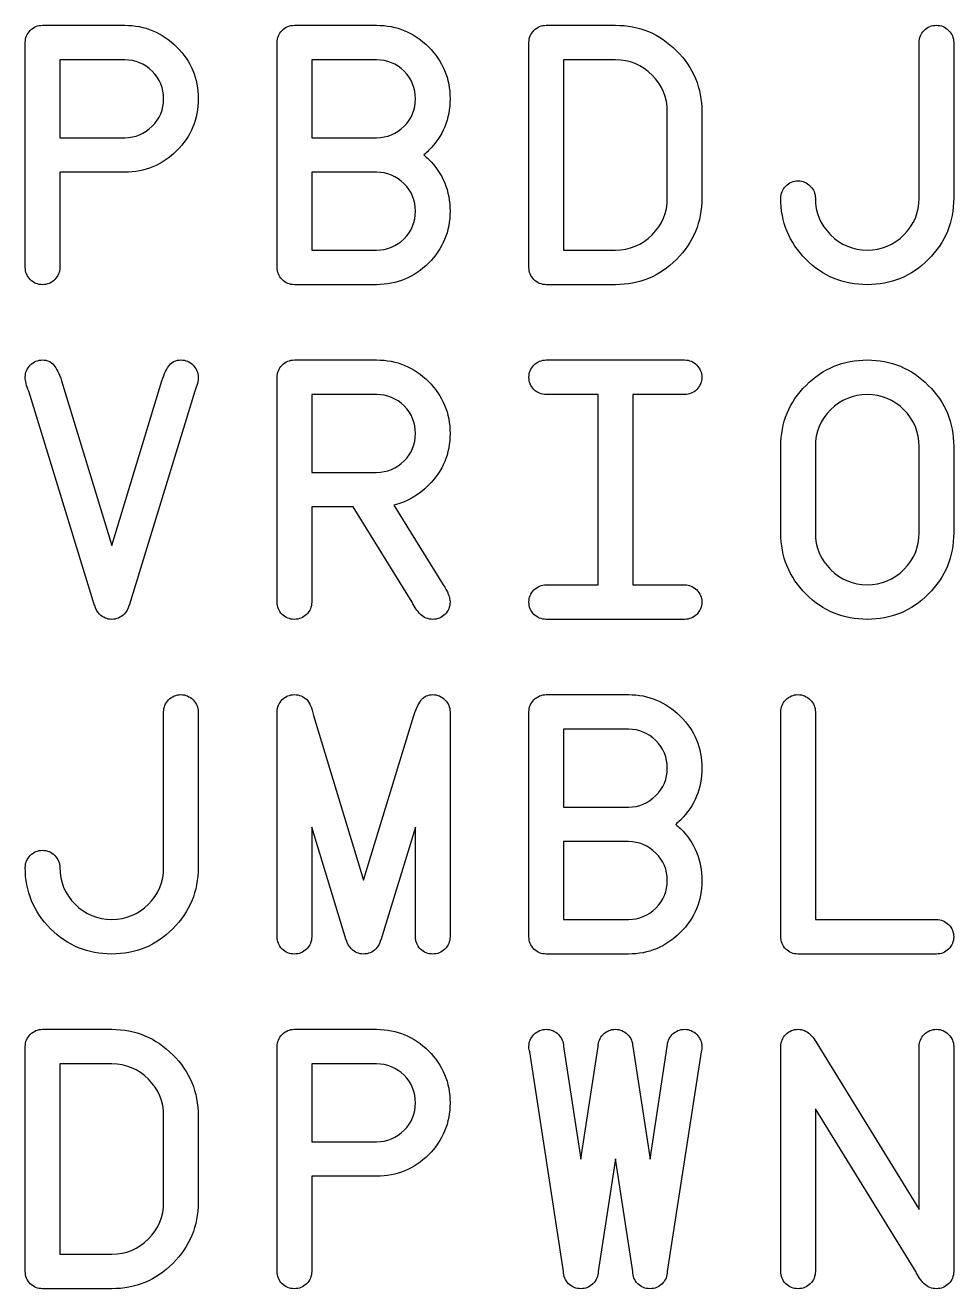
# Model space of a CAD drawing. Extents: x 0.5 to 46.5, y 0.5 to 6.
# Drawn here: x 17.058 to 18.15, y 1.719 to 3.206 of the extents above; entities that cross this region are included whole.
import ezdxf

# ---------------------------------------------------------------- set-up
doc = ezdxf.new("R2010")
doc.units = 0
doc.layers.add('Layer_1', color=7, linetype='CONTINUOUS')

msp = doc.modelspace()

# ---------------------------------------------------------------- linework, layer by layer
at = {"layer": 'Layer_1', "color": 3}
for p, q in [((17.078482, 3.205644), (17.175121, 3.205644)), ((17.374731, 3.205644), (17.471371, 3.205644)), ((17.670982, 3.205644), (17.752362, 3.205644)), ((17.058137, 2.920813), (17.058137, 3.185299)), ((17.354386, 2.920813), (17.354386, 3.185299)), ((17.650637, 2.920813), (17.650637, 3.185299)), ((18.109647, 3.002194), (18.109647, 3.185299)), ((18.150337, 3.185299), (18.150337, 3.002194)), ((17.175121, 3.164954), (17.098827, 3.164954)), ((17.098827, 3.164954), (17.098827, 3.073401)), ((17.175121, 3.164954), (17.175121, 3.164954)), ((17.471371, 3.164954), (17.395077, 3.164954)), ((17.395077, 3.164954), (17.395077, 3.073401)), ((17.471371, 3.164954), (17.471371, 3.164954)), ((17.691327, 3.164954), (17.691327, 2.941159)), ((17.752362, 3.164954), (17.691327, 3.164954)), ((17.813398, 3.002194), (17.813398, 3.103919)), ((17.854088, 3.103919), (17.854088, 3.002194)), ((17.098827, 3.073401), (17.175121, 3.073401)), ((17.395077, 3.073401), (17.471371, 3.073401)), ((17.175121, 3.032712), (17.098827, 3.032712)), ((17.098827, 3.032712), (17.098827, 2.920813)), ((17.175121, 3.032712), (17.175121, 3.032712)), ((17.471371, 3.032712), (17.395077, 3.032712)), ((17.395077, 3.032712), (17.395077, 2.941159)), ((17.471371, 3.032712), (17.471371, 3.032712)), ((17.946886, 3.002194), (17.946886, 3.002194)), ((17.395077, 2.941159), (17.471371, 2.941159)), ((17.691327, 2.941159), (17.752362, 2.941159)), ((17.471371, 2.900469), (17.374731, 2.900469)), ((17.471371, 2.900469), (17.471371, 2.900469)), ((17.752362, 2.900469), (17.670982, 2.900469)), ((17.374732, 2.811894), (17.471371, 2.811894)), ((17.670982, 2.811894), (17.833743, 2.811894)), ((17.100862, 2.78748), (17.159863, 2.593795)), ((17.159863, 2.593795), (17.218864, 2.78748)), ((17.354386, 2.527063), (17.354386, 2.791549)), ((17.139518, 2.522995), (17.062206, 2.775273)), ((17.257519, 2.775273), (17.180208, 2.522995)), ((17.471371, 2.771204), (17.395077, 2.771204)), ((17.395077, 2.771204), (17.395077, 2.679651)), ((17.471371, 2.771204), (17.471371, 2.771204)), ((17.732018, 2.771204), (17.670982, 2.771204)), ((17.732018, 2.547409), (17.732018, 2.771204)), ((17.833743, 2.771204), (17.772708, 2.771204)), ((17.772708, 2.771204), (17.772708, 2.547409)), ((17.946887, 2.608444), (17.946887, 2.710169)), ((17.987577, 2.710169), (17.987577, 2.608444)), ((18.109647, 2.608444), (18.109647, 2.710169)), ((18.150337, 2.710169), (18.150337, 2.608444)), ((17.395077, 2.679651), (17.471371, 2.679651)), ((17.443905, 2.638962), (17.395077, 2.638962)), ((17.395077, 2.638962), (17.395077, 2.527063)), ((17.513078, 2.527063), (17.443905, 2.638962)), ((17.491716, 2.641199), (17.549699, 2.547409)), ((17.670982, 2.547409), (17.732018, 2.547409)), ((17.772708, 2.547409), (17.833743, 2.547409)), ((17.139923, 2.522995), (17.139518, 2.522995)), ((17.180208, 2.522995), (17.179803, 2.522995)), ((17.159864, 2.506719), (17.159862, 2.506719)), ((17.833743, 2.506719), (17.670982, 2.506719)), ((17.670982, 2.418144), (17.767621, 2.418144)), ((17.220897, 2.214694), (17.220897, 2.397799)), ((17.261588, 2.397799), (17.261588, 2.214694)), ((17.354387, 2.133313), (17.354387, 2.397799)), ((17.397112, 2.39373), (17.456112, 2.200045)), ((17.456112, 2.200045), (17.515113, 2.39373)), ((17.557834, 2.397799), (17.557834, 2.133313)), ((17.557837, 2.397799), (17.557834, 2.397799)), ((17.650637, 2.133313), (17.650637, 2.397799)), ((17.946886, 2.133313), (17.946886, 2.397799)), ((17.987577, 2.397799), (17.987577, 2.153659)), ((17.987577, 2.397799), (17.987577, 2.397799)), ((17.767621, 2.377454), (17.691327, 2.377454)), ((17.691327, 2.377454), (17.691327, 2.285901)), ((17.767621, 2.377454), (17.767621, 2.377454)), ((17.691327, 2.285901), (17.767621, 2.285901)), ((17.435767, 2.129245), (17.395077, 2.262098)), ((17.395077, 2.262098), (17.395077, 2.133313)), ((17.517145, 2.262098), (17.476455, 2.129245)), ((17.517145, 2.133313), (17.517145, 2.262098)), ((17.767621, 2.245211), (17.691327, 2.245211)), ((17.691327, 2.245211), (17.691327, 2.153659)), ((17.767621, 2.245211), (17.767621, 2.245211)), ((17.058137, 2.214694), (17.058137, 2.214694)), ((17.691327, 2.153659), (17.767621, 2.153659)), ((17.987577, 2.153659), (18.129992, 2.153659)), ((17.436173, 2.129245), (17.435767, 2.129245)), ((17.476455, 2.129245), (17.476049, 2.129245)), ((17.767621, 2.112969), (17.670982, 2.112969)), ((17.767621, 2.112969), (17.767621, 2.112969)), ((18.129992, 2.112969), (17.967232, 2.112969)), ((17.078482, 2.024394), (17.159862, 2.024394)), ((17.374731, 2.024394), (17.471371, 2.024394)), ((17.981473, 2.018291), (17.981473, 2.018291)), ((17.058137, 1.739563), (17.058137, 2.004049)), ((17.354386, 1.739563), (17.354386, 2.004049)), ((17.691326, 1.739563), (17.651653, 1.997742)), ((17.691328, 2.004049), (17.711673, 1.871806)), ((17.711673, 1.871806), (17.732018, 2.004049)), ((17.772708, 2.004049), (17.793053, 1.871806)), ((17.793053, 1.871806), (17.813398, 2.004049)), ((17.853073, 1.997742), (17.8134, 1.739563)), ((17.946886, 1.739563), (17.946886, 2.004049)), ((17.991646, 2.004049), (18.109647, 1.812602)), ((18.109647, 1.812602), (18.109647, 2.004049)), ((18.150337, 2.004049), (18.150337, 1.739563)), ((17.098827, 1.983704), (17.098827, 1.759908)), ((17.159862, 1.983704), (17.098827, 1.983704)), ((17.471371, 1.983704), (17.395077, 1.983704)), ((17.395077, 1.983704), (17.395077, 1.892151)), ((17.471371, 1.983704), (17.471371, 1.983704)), ((17.220897, 1.820944), (17.220897, 1.922669)), ((17.261588, 1.922669), (17.261588, 1.820944)), ((18.105578, 1.739563), (17.987577, 1.93101)), ((17.987577, 1.93101), (17.987577, 1.739563)), ((17.395077, 1.892151), (17.471371, 1.892151)), ((17.752361, 1.87201), (17.732016, 1.739563)), ((17.77271, 1.739563), (17.752361, 1.87201)), ((17.471371, 1.851461), (17.395077, 1.851461)), ((17.395077, 1.851461), (17.395077, 1.739563)), ((17.471371, 1.851461), (17.471371, 1.851461)), ((17.098827, 1.759908), (17.159862, 1.759908)), ((17.159862, 1.719219), (17.078482, 1.719219))]:
    msp.add_line(p, q, dxfattribs=at)
for points in [[(17.058137, 3.185299), (17.058137, 3.19086), (17.060104, 3.195607), (17.064037, 3.199541)], [(17.064037, 3.199541), (17.068106, 3.20361), (17.072921, 3.205644), (17.078482, 3.205644)], [(17.175121, 3.205644), (17.198993, 3.205644), (17.219338, 3.197167), (17.236156, 3.180213)], [(17.354386, 3.185299), (17.354386, 3.19086), (17.356353, 3.195607), (17.360286, 3.199541)], [(17.360286, 3.199541), (17.364355, 3.20361), (17.36917, 3.205644), (17.374731, 3.205644)], [(17.471371, 3.205644), (17.495242, 3.205644), (17.515587, 3.197167), (17.532406, 3.180213)], [(17.650637, 3.185299), (17.650637, 3.19086), (17.652604, 3.195607), (17.656537, 3.199541)], [(17.656537, 3.199541), (17.660606, 3.20361), (17.665421, 3.205644), (17.670982, 3.205644)], [(17.752362, 3.205644), (17.780439, 3.205644), (17.804378, 3.195675), (17.824181, 3.175737)], [(18.109647, 3.185299), (18.109647, 3.19086), (18.111614, 3.195607), (18.115547, 3.199541)], [(18.115547, 3.199541), (18.119616, 3.20361), (18.124431, 3.205644), (18.129992, 3.205644)], [(18.129992, 3.205644), (18.135553, 3.205644), (18.1403, 3.20361), (18.144234, 3.199541)], [(18.144234, 3.199541), (18.148303, 3.195607), (18.150337, 3.19086), (18.150337, 3.185299)], [(17.236156, 3.180213), (17.253111, 3.163394), (17.261588, 3.143049), (17.261588, 3.119178)], [(17.532406, 3.180213), (17.54936, 3.163394), (17.557837, 3.143049), (17.557837, 3.119178)], [(17.824181, 3.175737), (17.844119, 3.155934), (17.854088, 3.131995), (17.854088, 3.103919)], [(17.20747, 3.151526), (17.198518, 3.160478), (17.187735, 3.164954), (17.175121, 3.164954)], [(17.220897, 3.119178), (17.220897, 3.131792), (17.216422, 3.142575), (17.20747, 3.151526)], [(17.503719, 3.151526), (17.494767, 3.160478), (17.483985, 3.164954), (17.471371, 3.164954)], [(17.517147, 3.119178), (17.517147, 3.131792), (17.512671, 3.142575), (17.503719, 3.151526)], [(17.795494, 3.14705), (17.783558, 3.158986), (17.769181, 3.164954), (17.752362, 3.164954)], [(17.813398, 3.103919), (17.813398, 3.120738), (17.80743, 3.135115), (17.795494, 3.14705)], [(17.20747, 3.086829), (17.216422, 3.095781), (17.220897, 3.106564), (17.220897, 3.119178)], [(17.261588, 3.119178), (17.261588, 3.095306), (17.253111, 3.074893), (17.236156, 3.057939)], [(17.503719, 3.086829), (17.512671, 3.095781), (17.517147, 3.106564), (17.517147, 3.119178)], [(17.557837, 3.119178), (17.557837, 3.095306), (17.549428, 3.074961), (17.532609, 3.058143)], [(17.175121, 3.073401), (17.187735, 3.073401), (17.198518, 3.077877), (17.20747, 3.086829)], [(17.471371, 3.073401), (17.483985, 3.073401), (17.494767, 3.077877), (17.503719, 3.086829)], [(17.236156, 3.057939), (17.219338, 3.041121), (17.198993, 3.032712), (17.175121, 3.032712)], [(17.532609, 3.058143), (17.530845, 3.056379), (17.529014, 3.054683), (17.527116, 3.053056)], [(17.527116, 3.053056), (17.529016, 3.051429), (17.530847, 3.049802), (17.532609, 3.048174)], [(17.532609, 3.048174), (17.549428, 3.031219), (17.557837, 3.010807), (17.557837, 2.986935)], [(17.503719, 3.019284), (17.494767, 3.028236), (17.483985, 3.032712), (17.471371, 3.032712)], [(17.517147, 2.986935), (17.517147, 2.999549), (17.512671, 3.010332), (17.503719, 3.019284)], [(17.952787, 3.016435), (17.956856, 3.020504), (17.961671, 3.022539), (17.967232, 3.022539)], [(17.967232, 3.022539), (17.972793, 3.022539), (17.97754, 3.020504), (17.981473, 3.016435)], [(17.946886, 3.002194), (17.946886, 3.007755), (17.948853, 3.012502), (17.952787, 3.016435)], [(17.981473, 3.016435), (17.985542, 3.012502), (17.987577, 3.007755), (17.987577, 3.002194)], [(17.795494, 2.959062), (17.80743, 2.970998), (17.813398, 2.985375), (17.813398, 3.002194)], [(17.854088, 3.002194), (17.854088, 2.974118), (17.844119, 2.95011), (17.824181, 2.930172)], [(17.97659, 2.930172), (17.956788, 2.95011), (17.946886, 2.974118), (17.946886, 3.002194)], [(17.987577, 3.002194), (17.987577, 2.985375), (17.993545, 2.970998), (18.005481, 2.959062)], [(18.091744, 2.959062), (18.103679, 2.970998), (18.109647, 2.985375), (18.109647, 3.002194)], [(18.150337, 3.002194), (18.150337, 2.974118), (18.140368, 2.95011), (18.12043, 2.930172)], [(17.503719, 2.954586), (17.512671, 2.963538), (17.517147, 2.974321), (17.517147, 2.986935)], [(17.557837, 2.986935), (17.557837, 2.963063), (17.54936, 2.942651), (17.532406, 2.925697)], [(17.752362, 2.941159), (17.769181, 2.941159), (17.783558, 2.947127), (17.795494, 2.959062)], [(18.005481, 2.959062), (18.017416, 2.947127), (18.031793, 2.941159), (18.048612, 2.941159)], [(18.048612, 2.941159), (18.06543, 2.941159), (18.079808, 2.947127), (18.091744, 2.959062)], [(17.471371, 2.941159), (17.483985, 2.941159), (17.494767, 2.945635), (17.503719, 2.954586)], [(17.824181, 2.930172), (17.804378, 2.91037), (17.780439, 2.900469), (17.752362, 2.900469)], [(18.048612, 2.900469), (18.020536, 2.900469), (17.996528, 2.91037), (17.97659, 2.930172)], [(18.12043, 2.930172), (18.100627, 2.91037), (18.076688, 2.900469), (18.048612, 2.900469)], [(17.064037, 2.906369), (17.060104, 2.910438), (17.058137, 2.915253), (17.058137, 2.920813)], [(17.098827, 2.920813), (17.098827, 2.915253), (17.096793, 2.910438), (17.092724, 2.906369)], [(17.360286, 2.906369), (17.356353, 2.910438), (17.354386, 2.915253), (17.354386, 2.920813)], [(17.532406, 2.925697), (17.515587, 2.908878), (17.495242, 2.900469), (17.471371, 2.900469)], [(17.656537, 2.906369), (17.652604, 2.910438), (17.650637, 2.915253), (17.650637, 2.920813)], [(17.078482, 2.900469), (17.072921, 2.900469), (17.068106, 2.902435), (17.064037, 2.906369)], [(17.092724, 2.906369), (17.08879, 2.902435), (17.084043, 2.900469), (17.078482, 2.900469)], [(17.374731, 2.900469), (17.36917, 2.900469), (17.364355, 2.902435), (17.360286, 2.906369)], [(17.670982, 2.900469), (17.665421, 2.900469), (17.660606, 2.902435), (17.656537, 2.906369)], [(17.064038, 2.805791), (17.068107, 2.80986), (17.072922, 2.811894), (17.078483, 2.811894)], [(17.078483, 2.811894), (17.084044, 2.811894), (17.088452, 2.80986), (17.091707, 2.805791)], [(17.227816, 2.805791), (17.231206, 2.80986), (17.235682, 2.811894), (17.241243, 2.811894)], [(17.241243, 2.811894), (17.246804, 2.811894), (17.251551, 2.80986), (17.255485, 2.805791)], [(17.360286, 2.805791), (17.364355, 2.80986), (17.369171, 2.811894), (17.374732, 2.811894)], [(17.471371, 2.811894), (17.495242, 2.811894), (17.515587, 2.803417), (17.532406, 2.786463)], [(17.656538, 2.805791), (17.660607, 2.80986), (17.665422, 2.811894), (17.670982, 2.811894)], [(17.833743, 2.811894), (17.839304, 2.811894), (17.844051, 2.80986), (17.847984, 2.805791)], [(17.97659, 2.781987), (17.996529, 2.801925), (18.020536, 2.811894), (18.048612, 2.811894)], [(18.048612, 2.811894), (18.076688, 2.811894), (18.100627, 2.801925), (18.12043, 2.781987)], [(17.058138, 2.791549), (17.058138, 2.79711), (17.060104, 2.801857), (17.064038, 2.805791)], [(17.091707, 2.805791), (17.095098, 2.801857), (17.09815, 2.795754), (17.100862, 2.78748)], [(17.218864, 2.78748), (17.221576, 2.795754), (17.22456, 2.801857), (17.227816, 2.805791)], [(17.255485, 2.805791), (17.259554, 2.801857), (17.261588, 2.79711), (17.261588, 2.791549)], [(17.354386, 2.791549), (17.354386, 2.79711), (17.356353, 2.801857), (17.360286, 2.805791)], [(17.650638, 2.791549), (17.650638, 2.79711), (17.652604, 2.801857), (17.656538, 2.805791)], [(17.847984, 2.805791), (17.852053, 2.801857), (17.854088, 2.79711), (17.854088, 2.791549)], [(17.062206, 2.775273), (17.059494, 2.781512), (17.058138, 2.786938), (17.058138, 2.791549)], [(17.261588, 2.791549), (17.261588, 2.786938), (17.260232, 2.781512), (17.257519, 2.775273)], [(17.532406, 2.786463), (17.54936, 2.769644), (17.557837, 2.749299), (17.557837, 2.725428)], [(17.656538, 2.777104), (17.652604, 2.781173), (17.650638, 2.785988), (17.650638, 2.791549)], [(17.854088, 2.791549), (17.854088, 2.785988), (17.852053, 2.781173), (17.847984, 2.777104)], [(17.946887, 2.710169), (17.946887, 2.738245), (17.956788, 2.762184), (17.97659, 2.781987)], [(18.12043, 2.781987), (18.140368, 2.762184), (18.150337, 2.738245), (18.150337, 2.710169)], [(17.503719, 2.757776), (17.494767, 2.766728), (17.483985, 2.771204), (17.471371, 2.771204)], [(17.670982, 2.771204), (17.665422, 2.771204), (17.660607, 2.773171), (17.656538, 2.777104)], [(17.847984, 2.777104), (17.844051, 2.773171), (17.839304, 2.771204), (17.833743, 2.771204)], [(18.048612, 2.771204), (18.031793, 2.771204), (18.017416, 2.765236), (18.005481, 2.7533)], [(18.091743, 2.7533), (18.079808, 2.765236), (18.065431, 2.771204), (18.048612, 2.771204)], [(17.517147, 2.725428), (17.517147, 2.738042), (17.512671, 2.748824), (17.503719, 2.757776)], [(18.005481, 2.7533), (17.993545, 2.741365), (17.987577, 2.726988), (17.987577, 2.710169)], [(18.109647, 2.710169), (18.109647, 2.726988), (18.103679, 2.741365), (18.091743, 2.7533)], [(17.503719, 2.693079), (17.512671, 2.702031), (17.517147, 2.712814), (17.517147, 2.725428)], [(17.557837, 2.725428), (17.557837, 2.701556), (17.549428, 2.681211), (17.532609, 2.664393)], [(17.471371, 2.679651), (17.483985, 2.679651), (17.494767, 2.684127), (17.503719, 2.693079)], [(17.532609, 2.664393), (17.520674, 2.652457), (17.507042, 2.644726), (17.491716, 2.641199)], [(17.97659, 2.536422), (17.956788, 2.55636), (17.946887, 2.580368), (17.946887, 2.608444)], [(17.987577, 2.608444), (17.987577, 2.591625), (17.993545, 2.577248), (18.005481, 2.565312)], [(18.091743, 2.565312), (18.103679, 2.577248), (18.109647, 2.591625), (18.109647, 2.608444)], [(18.150337, 2.608444), (18.150337, 2.580368), (18.140368, 2.55636), (18.12043, 2.536422)], [(18.005481, 2.565312), (18.017416, 2.553377), (18.031793, 2.547409), (18.048612, 2.547409)], [(18.048612, 2.547409), (18.065431, 2.547409), (18.079808, 2.553377), (18.091743, 2.565312)], [(17.549699, 2.547409), (17.555124, 2.539406), (17.557837, 2.532624), (17.557837, 2.527063)], [(17.656538, 2.541305), (17.660607, 2.545374), (17.665422, 2.547409), (17.670982, 2.547409)], [(17.833743, 2.547409), (17.839304, 2.547409), (17.844051, 2.545374), (17.847984, 2.541305)], [(17.360286, 2.512619), (17.356353, 2.516688), (17.354386, 2.521503), (17.354386, 2.527063)], [(17.395077, 2.527063), (17.395077, 2.521503), (17.393042, 2.516688), (17.388973, 2.512619)], [(17.523047, 2.512619), (17.519114, 2.516688), (17.515791, 2.521503), (17.513078, 2.527063)], [(17.557837, 2.527063), (17.557837, 2.521503), (17.555803, 2.516688), (17.551734, 2.512619)], [(17.650638, 2.527063), (17.650638, 2.532624), (17.652604, 2.537372), (17.656538, 2.541305)], [(17.656538, 2.512619), (17.652604, 2.516688), (17.650638, 2.521503), (17.650638, 2.527063)], [(17.847984, 2.541305), (17.852053, 2.537372), (17.854088, 2.532624), (17.854088, 2.527063)], [(17.854088, 2.527063), (17.854088, 2.521503), (17.852053, 2.516688), (17.847984, 2.512619)], [(18.048612, 2.506719), (18.020536, 2.506719), (17.996529, 2.51662), (17.97659, 2.536422)], [(18.12043, 2.536422), (18.100627, 2.51662), (18.076688, 2.506719), (18.048612, 2.506719)], [(17.14562, 2.512822), (17.142501, 2.515806), (17.140602, 2.519197), (17.139923, 2.522995)], [(17.159862, 2.506719), (17.154301, 2.506719), (17.149554, 2.508753), (17.14562, 2.512822)], [(17.17431, 2.512822), (17.170241, 2.508753), (17.165426, 2.506719), (17.159864, 2.506719)], [(17.179803, 2.522995), (17.179125, 2.519197), (17.177294, 2.515806), (17.17431, 2.512822)], [(17.374732, 2.506719), (17.369171, 2.506719), (17.364355, 2.508685), (17.360286, 2.512619)], [(17.388973, 2.512619), (17.38504, 2.508685), (17.380293, 2.506719), (17.374732, 2.506719)], [(17.537492, 2.506719), (17.531931, 2.506719), (17.527116, 2.508685), (17.523047, 2.512619)], [(17.551734, 2.512619), (17.5478, 2.508685), (17.543053, 2.506719), (17.537492, 2.506719)], [(17.670982, 2.506719), (17.665422, 2.506719), (17.660607, 2.508685), (17.656538, 2.512619)], [(17.847984, 2.512619), (17.844051, 2.508685), (17.839304, 2.506719), (17.833743, 2.506719)], [(17.220897, 2.397799), (17.220897, 2.40336), (17.222864, 2.408107), (17.226797, 2.412041)], [(17.226797, 2.412041), (17.230866, 2.41611), (17.235682, 2.418144), (17.241243, 2.418144)], [(17.241243, 2.418144), (17.246804, 2.418144), (17.251551, 2.41611), (17.255484, 2.412041)], [(17.255484, 2.412041), (17.259553, 2.408107), (17.261588, 2.40336), (17.261588, 2.397799)], [(17.354387, 2.397799), (17.354387, 2.40336), (17.356421, 2.408175), (17.36049, 2.412244)], [(17.36049, 2.412244), (17.364424, 2.416178), (17.369171, 2.418144), (17.374732, 2.418144)], [(17.374732, 2.418144), (17.380293, 2.418144), (17.385108, 2.416178), (17.389177, 2.412244)], [(17.389177, 2.412244), (17.392703, 2.408582), (17.395348, 2.402411), (17.397112, 2.39373)], [(17.515113, 2.39373), (17.518639, 2.402953), (17.521691, 2.409124), (17.524268, 2.412244)], [(17.524268, 2.412244), (17.527523, 2.416178), (17.531931, 2.418144), (17.537492, 2.418144)], [(17.537492, 2.418144), (17.543053, 2.418144), (17.5478, 2.41611), (17.551734, 2.412041)], [(17.551734, 2.412041), (17.555803, 2.408107), (17.557837, 2.40336), (17.557837, 2.397799)], [(17.650637, 2.397799), (17.650637, 2.40336), (17.652604, 2.408107), (17.656537, 2.412041)], [(17.656537, 2.412041), (17.660606, 2.41611), (17.665421, 2.418144), (17.670982, 2.418144)], [(17.767621, 2.418144), (17.791493, 2.418144), (17.811838, 2.409667), (17.828656, 2.392713)], [(17.946886, 2.397799), (17.946886, 2.40336), (17.948853, 2.408107), (17.952787, 2.412041)], [(17.952787, 2.412041), (17.956856, 2.41611), (17.961671, 2.418144), (17.967232, 2.418144)], [(17.967232, 2.418144), (17.972793, 2.418144), (17.97754, 2.41611), (17.981473, 2.412041)], [(17.981473, 2.412041), (17.985542, 2.408107), (17.987577, 2.40336), (17.987577, 2.397799)], [(17.828656, 2.392713), (17.845611, 2.375894), (17.854088, 2.355549), (17.854088, 2.331678)], [(17.79997, 2.364026), (17.791018, 2.372978), (17.780235, 2.377454), (17.767621, 2.377454)], [(17.813398, 2.331678), (17.813398, 2.344292), (17.808922, 2.355074), (17.79997, 2.364026)], [(17.79997, 2.299329), (17.808922, 2.308281), (17.813398, 2.319064), (17.813398, 2.331678)], [(17.854088, 2.331678), (17.854088, 2.307806), (17.845679, 2.287461), (17.82886, 2.270643)], [(17.767621, 2.285901), (17.780235, 2.285901), (17.791018, 2.290377), (17.79997, 2.299329)], [(17.82886, 2.270643), (17.827096, 2.268879), (17.825265, 2.267183), (17.823367, 2.265556)], [(17.823367, 2.265556), (17.825267, 2.263929), (17.827098, 2.262302), (17.82886, 2.260674)], [(17.82886, 2.260674), (17.845679, 2.243719), (17.854088, 2.223306), (17.854088, 2.199435)], [(17.79997, 2.231784), (17.791018, 2.240735), (17.780235, 2.245211), (17.767621, 2.245211)], [(17.064037, 2.228935), (17.068106, 2.233004), (17.072921, 2.235039), (17.078482, 2.235039)], [(17.078482, 2.235039), (17.084043, 2.235039), (17.08879, 2.233004), (17.092724, 2.228935)], [(17.813398, 2.199435), (17.813398, 2.212049), (17.808922, 2.222832), (17.79997, 2.231784)], [(17.058137, 2.214694), (17.058137, 2.220255), (17.060104, 2.225002), (17.064037, 2.228935)], [(17.092724, 2.228935), (17.096793, 2.225002), (17.098827, 2.220255), (17.098827, 2.214694)], [(17.087841, 2.142672), (17.068038, 2.16261), (17.058137, 2.186618), (17.058137, 2.214694)], [(17.098827, 2.214694), (17.098827, 2.197875), (17.104795, 2.183498), (17.116731, 2.171562)], [(17.202994, 2.171562), (17.21493, 2.183498), (17.220897, 2.197875), (17.220897, 2.214694)], [(17.261588, 2.214694), (17.261588, 2.186618), (17.251619, 2.16261), (17.231681, 2.142672)], [(17.79997, 2.167086), (17.808922, 2.176038), (17.813398, 2.186821), (17.813398, 2.199435)], [(17.854088, 2.199435), (17.854088, 2.175563), (17.845611, 2.15515), (17.828656, 2.138196)], [(17.116731, 2.171562), (17.128667, 2.159627), (17.143044, 2.153659), (17.159862, 2.153659)], [(17.159862, 2.153659), (17.176681, 2.153659), (17.191058, 2.159627), (17.202994, 2.171562)], [(17.767621, 2.153659), (17.780235, 2.153659), (17.791018, 2.158135), (17.79997, 2.167086)], [(17.159862, 2.112969), (17.131786, 2.112969), (17.107779, 2.12287), (17.087841, 2.142672)], [(17.231681, 2.142672), (17.211878, 2.12287), (17.187939, 2.112969), (17.159862, 2.112969)], [(18.129992, 2.153659), (18.135553, 2.153659), (18.1403, 2.151624), (18.144234, 2.147555)], [(18.144234, 2.147555), (18.148303, 2.143622), (18.150337, 2.138874), (18.150337, 2.133313)], [(17.360287, 2.118869), (17.356353, 2.122938), (17.354387, 2.127753), (17.354387, 2.133313)], [(17.395077, 2.133313), (17.395077, 2.127753), (17.393042, 2.122938), (17.388973, 2.118869)], [(17.441869, 2.119072), (17.43875, 2.122056), (17.436851, 2.125447), (17.436173, 2.129245)], [(17.476049, 2.129245), (17.475372, 2.125447), (17.473541, 2.122056), (17.470556, 2.119072)], [(17.523045, 2.118869), (17.519111, 2.122938), (17.517145, 2.127753), (17.517145, 2.133313)], [(17.557834, 2.133313), (17.557834, 2.127753), (17.5558, 2.122938), (17.551731, 2.118869)], [(17.656537, 2.118869), (17.652604, 2.122938), (17.650637, 2.127753), (17.650637, 2.133313)], [(17.828656, 2.138196), (17.811838, 2.121378), (17.791493, 2.112969), (17.767621, 2.112969)], [(17.952787, 2.118869), (17.948853, 2.122938), (17.946886, 2.127753), (17.946886, 2.133313)], [(18.150337, 2.133313), (18.150337, 2.127753), (18.148303, 2.122938), (18.144234, 2.118869)], [(17.374732, 2.112969), (17.369171, 2.112969), (17.364356, 2.114935), (17.360287, 2.118869)], [(17.388973, 2.118869), (17.38504, 2.114935), (17.380293, 2.112969), (17.374732, 2.112969)], [(17.456111, 2.112969), (17.45055, 2.112969), (17.445803, 2.115003), (17.441869, 2.119072)], [(17.470556, 2.119072), (17.466487, 2.115003), (17.461672, 2.112969), (17.456111, 2.112969)], [(17.53749, 2.112969), (17.531929, 2.112969), (17.527114, 2.114935), (17.523045, 2.118869)], [(17.551731, 2.118869), (17.547798, 2.114935), (17.54305, 2.112969), (17.53749, 2.112969)], [(17.670982, 2.112969), (17.665421, 2.112969), (17.660606, 2.114935), (17.656537, 2.118869)], [(17.967232, 2.112969), (17.961671, 2.112969), (17.956856, 2.114935), (17.952787, 2.118869)], [(18.144234, 2.118869), (18.1403, 2.114935), (18.135553, 2.112969), (18.129992, 2.112969)], [(17.064037, 2.018291), (17.068106, 2.02236), (17.072921, 2.024394), (17.078482, 2.024394)], [(17.159862, 2.024394), (17.187939, 2.024394), (17.211878, 2.014425), (17.231681, 1.994487)], [(17.360286, 2.018291), (17.364355, 2.02236), (17.36917, 2.024394), (17.374731, 2.024394)], [(17.471371, 2.024394), (17.495242, 2.024394), (17.515587, 2.015917), (17.532406, 1.998963)], [(17.656538, 2.018291), (17.660607, 2.02236), (17.665422, 2.024394), (17.670983, 2.024394)], [(17.670983, 2.024394), (17.676544, 2.024394), (17.681291, 2.02236), (17.685224, 2.018291)], [(17.737918, 2.018291), (17.741987, 2.02236), (17.746802, 2.024394), (17.752363, 2.024394)], [(17.752363, 2.024394), (17.757924, 2.024394), (17.762671, 2.02236), (17.766605, 2.018291)], [(17.819298, 2.018291), (17.823367, 2.02236), (17.828182, 2.024394), (17.833743, 2.024394)], [(17.833743, 2.024394), (17.839304, 2.024394), (17.844051, 2.02236), (17.847985, 2.018291)], [(17.952787, 2.018291), (17.956856, 2.02236), (17.961671, 2.024394), (17.967232, 2.024394)], [(17.967232, 2.024394), (17.972793, 2.024394), (17.97754, 2.02236), (17.981473, 2.018291)], [(18.115547, 2.018291), (18.119616, 2.02236), (18.124431, 2.024394), (18.129992, 2.024394)], [(18.129992, 2.024394), (18.135553, 2.024394), (18.1403, 2.02236), (18.144234, 2.018291)], [(17.058137, 2.004049), (17.058137, 2.00961), (17.060104, 2.014357), (17.064037, 2.018291)], [(17.354386, 2.004049), (17.354386, 2.00961), (17.356353, 2.014357), (17.360286, 2.018291)], [(17.650638, 2.004049), (17.650638, 2.00961), (17.652604, 2.014357), (17.656538, 2.018291)], [(17.685224, 2.018291), (17.689293, 2.014357), (17.691328, 2.00961), (17.691328, 2.004049)], [(17.732018, 2.004049), (17.732018, 2.00961), (17.733985, 2.014357), (17.737918, 2.018291)], [(17.766605, 2.018291), (17.770674, 2.014357), (17.772708, 2.00961), (17.772708, 2.004049)], [(17.813398, 2.004049), (17.813398, 2.00961), (17.815365, 2.014357), (17.819298, 2.018291)], [(17.847985, 2.018291), (17.852054, 2.014357), (17.854088, 2.00961), (17.854088, 2.004049)], [(17.946886, 2.004049), (17.946886, 2.00961), (17.948853, 2.014357), (17.952787, 2.018291)], [(17.981473, 2.018291), (17.985542, 2.014357), (17.988933, 2.00961), (17.991646, 2.004049)], [(18.109647, 2.004049), (18.109647, 2.00961), (18.111614, 2.014357), (18.115547, 2.018291)], [(18.144234, 2.018291), (18.148303, 2.014357), (18.150337, 2.00961), (18.150337, 2.004049)], [(17.231681, 1.994487), (17.251619, 1.974684), (17.261588, 1.950745), (17.261588, 1.922669)], [(17.532406, 1.998963), (17.54936, 1.982144), (17.557837, 1.961799), (17.557837, 1.937928)], [(17.651653, 1.997742), (17.650976, 1.99964), (17.650638, 2.001742), (17.650638, 2.004049)], [(17.854088, 2.004049), (17.854088, 2.001742), (17.85375, 1.99964), (17.853073, 1.997742)], [(17.202994, 1.9658), (17.191058, 1.977736), (17.176681, 1.983704), (17.159862, 1.983704)], [(17.503719, 1.970276), (17.494767, 1.979228), (17.483985, 1.983704), (17.471371, 1.983704)], [(17.220897, 1.922669), (17.220897, 1.939488), (17.21493, 1.953865), (17.202994, 1.9658)], [(17.517147, 1.937928), (17.517147, 1.950542), (17.512671, 1.961324), (17.503719, 1.970276)], [(17.503719, 1.905579), (17.512671, 1.914531), (17.517147, 1.925314), (17.517147, 1.937928)], [(17.557837, 1.937928), (17.557837, 1.914056), (17.54936, 1.893643), (17.532406, 1.876689)], [(17.471371, 1.892151), (17.483985, 1.892151), (17.494767, 1.896627), (17.503719, 1.905579)], [(17.532406, 1.876689), (17.515587, 1.85987), (17.495242, 1.851461), (17.471371, 1.851461)], [(17.202994, 1.777812), (17.21493, 1.789748), (17.220897, 1.804125), (17.220897, 1.820944)], [(17.261588, 1.820944), (17.261588, 1.792868), (17.251619, 1.76886), (17.231681, 1.748922)], [(17.159862, 1.759908), (17.176681, 1.759908), (17.191058, 1.765876), (17.202994, 1.777812)], [(17.064037, 1.725119), (17.060104, 1.729188), (17.058137, 1.734003), (17.058137, 1.739563)], [(17.231681, 1.748922), (17.211878, 1.72912), (17.187939, 1.719219), (17.159862, 1.719219)], [(17.360286, 1.725119), (17.356353, 1.729188), (17.354386, 1.734003), (17.354386, 1.739563)], [(17.395077, 1.739563), (17.395077, 1.734003), (17.393042, 1.729188), (17.388973, 1.725119)], [(17.697226, 1.725119), (17.693293, 1.729188), (17.691326, 1.734003), (17.691326, 1.739563)], [(17.732016, 1.739563), (17.732016, 1.734003), (17.729982, 1.729188), (17.725913, 1.725119)], [(17.77861, 1.725119), (17.774676, 1.729188), (17.77271, 1.734003), (17.77271, 1.739563)], [(17.8134, 1.739563), (17.8134, 1.734003), (17.811365, 1.729188), (17.807296, 1.725119)], [(17.952787, 1.725119), (17.948853, 1.729188), (17.946886, 1.734003), (17.946886, 1.739563)], [(17.987577, 1.739563), (17.987577, 1.734003), (17.985542, 1.729188), (17.981473, 1.725119)], [(18.115547, 1.725119), (18.111614, 1.729188), (18.108291, 1.734003), (18.105578, 1.739563)], [(18.150337, 1.739563), (18.150337, 1.734003), (18.148303, 1.729188), (18.144234, 1.725119)], [(17.078482, 1.719219), (17.072921, 1.719219), (17.068106, 1.721185), (17.064037, 1.725119)], [(17.374731, 1.719219), (17.36917, 1.719219), (17.364355, 1.721185), (17.360286, 1.725119)], [(17.388973, 1.725119), (17.38504, 1.721185), (17.380292, 1.719219), (17.374731, 1.719219)], [(17.711671, 1.719219), (17.70611, 1.719219), (17.701295, 1.721185), (17.697226, 1.725119)], [(17.725913, 1.725119), (17.721979, 1.721185), (17.717232, 1.719219), (17.711671, 1.719219)], [(17.793055, 1.719219), (17.787494, 1.719219), (17.782679, 1.721185), (17.77861, 1.725119)], [(17.807296, 1.725119), (17.803363, 1.721185), (17.798616, 1.719219), (17.793055, 1.719219)], [(17.967232, 1.719219), (17.961671, 1.719219), (17.956856, 1.721185), (17.952787, 1.725119)], [(17.981473, 1.725119), (17.97754, 1.721185), (17.972793, 1.719219), (17.967232, 1.719219)], [(18.129992, 1.719219), (18.124431, 1.719219), (18.119616, 1.721185), (18.115547, 1.725119)], [(18.144234, 1.725119), (18.1403, 1.721185), (18.135553, 1.719219), (18.129992, 1.719219)]]:
    msp.add_open_spline(points, degree=3, dxfattribs=at)

doc.saveas('drawing.dxf')
